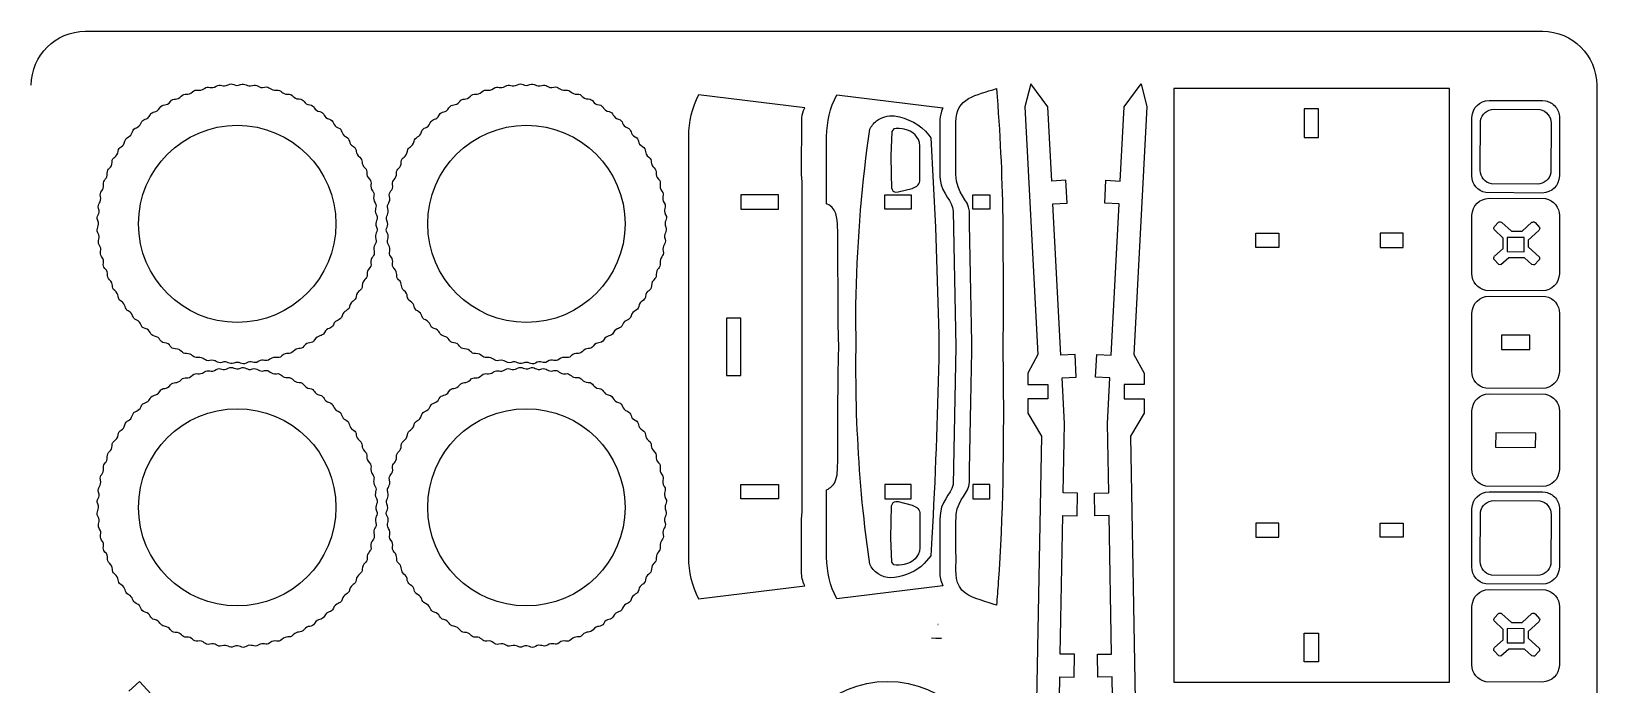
# Model space of a CAD drawing. Extents: x 75 to 655, y 14 to 894.
# Drawn here: x 365.4 to 655.4, y 772.9 to 894.1 of the extents above; entities that cross this region are included whole.
import ezdxf

# ---------------------------------------------------------------- set-up
doc = ezdxf.new("R2010")
doc.units = 0
doc.layers.get('0').update_dxf_attribs({"linetype": 'CONTINUOUS'})

msp = doc.modelspace()

# ---------------------------------------------------------------- linework, layer by layer
at = {"color": 5}
for p, q in [((375.374691, 894.077725), (645.374691, 894.077725)), ((655.374691, 884.077625), (655.374691, 464.077725))]:
    msp.add_line(p, q, dxfattribs=at)
at = {"color": 3}
for p, q in [((508.654091, 879.867625), (489.007091, 882.319625)), ((514.612291, 882.320025), (534.259491, 879.867625)), ((550.541691, 884.326025), (549.457491, 880.075425)), ((553.688691, 880.075425), (550.541691, 884.326025)), ((567.830391, 880.075425), (570.977391, 884.326025)), ((570.977391, 884.326025), (572.061591, 880.075425)), ((628.082391, 883.478025), (577.060291, 883.478025)), ((577.060291, 883.478025), (577.060291, 773.399025)), ((628.082391, 773.399025), (628.082391, 883.478025)), ((549.457491, 880.075425), (551.863591, 834.166725)), ((554.409691, 866.313625), (553.688691, 880.075425)), ((567.109091, 866.313625), (567.830391, 880.075425)), ((572.061591, 880.075425), (569.655491, 834.166725)), ((635.445391, 881.259825), (645.330791, 881.231725)), ((645.330791, 881.231725), (645.899091, 881.178725)), ((508.081991, 867.550925), (508.111391, 878.038225)), ((632.232391, 867.300425), (632.262891, 878.095525)), ((648.495091, 878.049525), (648.464491, 867.254425)), ((487.100891, 874.531425), (487.100891, 796.607825)), ((512.705991, 862.093925), (512.705991, 874.531425)), ((508.207191, 866.142725), (508.081991, 867.550925)), ((508.207191, 804.996525), (508.207191, 866.142725)), ((557.050591, 866.451825), (554.409691, 866.313625)), ((557.272091, 862.226625), (557.050591, 866.451825)), ((564.247091, 862.226625), (564.468491, 866.451825)), ((564.468491, 866.451825), (567.109091, 866.313625)), ((513.252491, 861.807225), (512.705991, 862.093925)), ((554.631191, 862.088325), (557.272091, 862.226625)), ((556.102191, 834.020325), (554.631191, 862.088325)), ((566.887591, 862.088325), (564.247091, 862.226625)), ((565.416891, 834.020325), (566.887591, 862.088325)), ((645.282391, 864.090225), (634.828391, 864.171225)), ((635.445391, 863.121425), (645.899391, 863.040625)), ((536.170991, 860.729625), (536.660691, 835.570025)), ((632.232391, 849.161925), (632.262891, 859.957225)), ((648.495091, 859.911225), (648.464491, 849.116025)), ((514.875791, 839.816625), (514.761391, 857.126325)), ((645.282391, 845.951825), (634.828391, 846.032825)), ((635.445391, 844.983425), (645.899391, 844.902325)), ((632.232691, 831.024025), (632.263291, 841.818825)), ((648.495091, 841.772825), (648.464491, 830.978025)), ((514.963191, 835.304925), (514.875791, 839.816625)), ((536.660691, 835.570025), (536.127191, 810.018625)), ((551.863591, 834.166725), (549.974891, 830.685525)), ((558.743091, 834.158625), (556.102191, 834.020325)), ((558.964491, 829.933725), (558.743091, 834.158625)), ((562.554491, 829.933725), (562.775991, 834.158625)), ((562.775991, 834.158625), (565.416891, 834.020325)), ((569.655491, 834.166725), (571.544191, 830.685525)), ((549.974891, 830.685525), (549.974891, 828.570125)), ((556.323691, 829.795025), (558.964491, 829.933725)), ((556.766591, 821.344825), (556.323691, 829.795025)), ((565.195391, 829.795025), (562.554491, 829.933725)), ((564.752491, 821.344825), (565.195391, 829.795025)), ((571.544191, 830.685525), (571.544191, 828.570125)), ((549.974891, 828.570125), (553.676891, 828.570125)), ((553.676891, 828.570125), (553.676891, 825.925725)), ((567.842291, 828.570125), (567.842291, 825.925725)), ((571.544191, 828.570125), (567.842291, 828.570125)), ((645.282391, 827.813425), (634.828391, 827.894425)), ((635.445391, 826.845025), (645.899391, 826.763925)), ((553.676891, 825.925725), (549.974891, 825.925725)), ((549.974891, 825.925725), (549.974891, 823.281225)), ((567.842291, 825.925725), (571.544191, 825.925725)), ((571.544191, 825.925725), (571.544191, 823.281225)), ((632.232391, 812.885525), (632.262891, 823.680825)), ((648.495091, 823.634825), (648.464491, 812.839625)), ((549.974891, 823.281225), (552.493591, 818.990425)), ((556.538091, 808.506825), (556.766591, 821.344825)), ((564.980991, 808.506825), (564.752491, 821.344825)), ((571.544191, 823.281225), (569.025491, 818.990425)), ((552.493591, 818.990425), (551.471891, 761.532125)), ((569.025491, 818.990425), (570.047191, 761.532125)), ((645.282391, 809.675425), (634.828391, 809.756125)), ((512.705991, 796.608125), (512.705991, 809.045625)), ((559.182191, 808.459725), (556.538091, 808.506825)), ((559.107091, 804.229225), (559.182191, 808.459725)), ((562.336891, 808.459725), (564.980991, 808.506825)), ((562.411991, 804.229225), (562.336891, 808.459725)), ((635.445391, 808.707025), (645.330791, 808.678925)), ((636.377991, 807.079025), (644.849591, 807.013425)), ((645.330791, 808.678925), (645.899091, 808.625925)), ((508.075291, 793.913825), (508.081991, 803.588325)), ((508.081991, 803.588325), (508.207191, 804.996525)), ((533.687091, 803.588325), (533.680291, 793.913825)), ((556.006291, 778.600225), (556.462991, 804.276325)), ((556.462991, 804.276325), (559.107091, 804.229225)), ((565.056091, 804.276325), (562.411991, 804.229225)), ((565.512691, 778.600225), (565.056091, 804.276325)), ((632.232391, 794.747625), (632.262891, 805.542725)), ((633.774691, 795.766825), (633.842391, 804.975625)), ((646.953091, 804.477525), (646.885391, 795.268825)), ((648.495091, 805.496725), (648.464491, 794.701625)), ((644.349791, 793.165225), (635.878191, 793.230925)), ((489.007091, 788.819525), (508.654091, 791.271525)), ((534.259491, 791.271925), (514.612291, 788.819925)), ((645.282391, 791.537425), (634.828391, 791.618425)), ((635.445391, 790.568625), (645.899391, 790.487825)), ((632.232391, 776.609225), (632.262891, 787.404425)), ((648.495091, 787.358425), (648.464491, 776.563225)), ((558.650391, 778.553325), (556.006291, 778.600225)), ((558.574891, 774.323125), (558.650391, 778.553325)), ((562.868691, 778.553325), (565.512691, 778.600225)), ((562.944091, 774.323125), (562.868691, 778.553325)), ((555.702691, 761.532125), (555.930891, 774.370125)), ((555.930891, 774.370125), (558.574891, 774.323125)), ((565.587891, 774.370125), (562.944091, 774.323125)), ((565.816391, 761.532125), (565.587891, 774.370125)), ((383.451791, 771.740825), (385.399091, 773.530225)), ((385.399091, 773.530225), (388.262491, 770.413825)), ((577.060291, 773.399025), (628.082391, 773.399025)), ((645.282391, 773.399025), (634.828391, 773.480125))]:
    msp.add_line(p, q, dxfattribs=at)
at = {"color": 7}
for p, q in [((603.815991, 879.693925), (601.171491, 879.693925)), ((601.171491, 879.693925), (601.171491, 874.405225)), ((603.815991, 874.405225), (603.815991, 879.693925)), ((636.377991, 879.631825), (644.849591, 879.566225)), ((520.241091, 872.471825), (520.709291, 875.899225)), ((633.774691, 868.319625), (633.842391, 877.528425)), ((646.953091, 877.030325), (646.885391, 867.821625)), ((531.641791, 874.823825), (532.018391, 874.313925)), ((532.018391, 874.313925), (532.857291, 857.736725)), ((601.171491, 874.405225), (603.815991, 874.405225)), ((644.349791, 865.718025), (635.878191, 865.783725)), ((503.819391, 863.752725), (496.838091, 863.752725)), ((496.838091, 863.752725), (496.838091, 861.108025)), ((503.819391, 861.108025), (503.819391, 863.752725)), ((523.501591, 861.108325), (523.501591, 863.752725)), ((523.501591, 863.752725), (528.366991, 863.752725)), ((528.366991, 863.752725), (528.366991, 861.108325)), ((496.838091, 861.108025), (503.819391, 861.108025)), ((528.366991, 861.108325), (523.501591, 861.108325)), ((532.857291, 857.736725), (533.476091, 837.828225)), ((592.255291, 856.621625), (596.486491, 856.621625)), ((592.255291, 853.977225), (592.255291, 856.621625)), ((596.486491, 856.621625), (596.486491, 853.977225)), ((619.496391, 856.621625), (615.265091, 856.621625)), ((615.265091, 856.621625), (615.265091, 853.977225)), ((619.496391, 853.977225), (619.496391, 856.621625)), ((638.780891, 855.863525), (638.773491, 853.219225)), ((641.954291, 855.854425), (638.780891, 855.863525)), ((641.946891, 853.210025), (641.954291, 855.854425)), ((596.486491, 853.977225), (592.255291, 853.977225)), ((615.265091, 853.977225), (619.496391, 853.977225)), ((638.773491, 853.219225), (641.946891, 853.210025)), ((518.167091, 835.570025), (518.132991, 841.427725)), ((496.838091, 840.858425), (494.193791, 840.858425)), ((494.193791, 840.858425), (494.193791, 830.280825)), ((496.838091, 830.280825), (496.838091, 840.858425)), ((518.133791, 833.171325), (518.167091, 835.570025)), ((533.476091, 837.828225), (533.476091, 833.311325)), ((637.723291, 837.728025), (637.715591, 835.083625)), ((643.012191, 837.713225), (637.723291, 837.728025)), ((643.004491, 835.068825), (643.012191, 837.713225)), ((518.179791, 826.252825), (518.133791, 833.171325)), ((637.715591, 835.083625), (643.004491, 835.068825)), ((494.193791, 830.280825), (496.838091, 830.280825)), ((636.665391, 819.592725), (636.657691, 816.948325)), ((644.069691, 819.571725), (636.665391, 819.592725)), ((644.062291, 816.927325), (644.069691, 819.571725)), ((636.657691, 816.948325), (644.062291, 816.927325)), ((496.838091, 807.386825), (496.838091, 810.031225)), ((496.838091, 810.031225), (503.819391, 810.031225)), ((503.819391, 810.031225), (503.819391, 807.386825)), ((528.366991, 810.031225), (523.501591, 810.031225)), ((523.501591, 810.031225), (523.501591, 807.386825)), ((528.366991, 807.386825), (528.366991, 810.031225)), ((503.819391, 807.386825), (496.838091, 807.386825)), ((523.501591, 807.386825), (528.366991, 807.386825)), ((520.709291, 795.240225), (519.819591, 802.101525)), ((592.255291, 802.899725), (592.255291, 800.255725)), ((596.486491, 802.899725), (592.255291, 802.899725)), ((596.486491, 800.255725), (596.486491, 802.899725)), ((615.265091, 800.255725), (615.265091, 802.899725)), ((615.265091, 802.899725), (619.496391, 802.899725)), ((619.496391, 802.899725), (619.496391, 800.255725)), ((532.209291, 800.139825), (532.018391, 796.825725)), ((592.255291, 800.255725), (596.486491, 800.255725)), ((619.496391, 800.255725), (615.265091, 800.255725)), ((520.952991, 794.799825), (520.709291, 795.240225)), ((532.018391, 796.825725), (530.790291, 795.377125)), ((638.780891, 783.310725), (638.773491, 780.666425)), ((641.954291, 783.301625), (638.780891, 783.310725)), ((641.946891, 780.657225), (641.954291, 783.301625)), ((601.171491, 777.183025), (601.171491, 782.471825)), ((601.171491, 782.471825), (603.815991, 782.471825)), ((603.815991, 782.471825), (603.815991, 777.183025)), ((638.773491, 780.666425), (641.946891, 780.657225)), ((603.815991, 777.183025), (601.171491, 777.183025))]:
    msp.add_line(p, q, dxfattribs=at)
at = {"color": 1}
for p, q in [((525.187991, 875.966625), (524.801191, 875.492825)), ((524.801191, 875.492825), (524.633091, 870.984325)), ((524.633091, 870.984325), (524.642991, 867.602525)), ((529.989991, 866.303025), (529.996591, 872.817225)), ((524.642991, 867.602525), (524.749591, 865.040525)), ((525.457291, 864.248425), (525.987591, 864.278525)), ((525.987591, 864.278525), (528.557191, 864.928925)), ((528.557191, 864.928925), (529.434091, 865.356425)), ((636.430591, 857.863525), (637.173391, 858.658825)), ((637.817391, 858.627625), (639.571291, 857.014125)), ((641.554391, 857.008425), (643.389791, 858.666525)), ((643.961591, 858.639625), (644.794491, 857.689425)), ((638.023091, 855.714725), (636.353091, 857.294525)), ((638.017791, 853.791625), (638.023091, 855.714725)), ((639.571291, 857.014125), (641.554391, 857.008425)), ((644.666391, 857.129525), (642.709991, 855.350325)), ((636.446791, 852.362725), (638.017791, 853.791625)), ((642.709991, 855.350325), (642.706391, 854.129925)), ((642.706391, 854.129925), (644.760091, 852.197825)), ((637.225691, 850.805725), (636.318591, 851.802825)), ((637.644391, 850.785725), (637.225691, 850.805725)), ((639.098191, 852.065025), (637.644391, 850.785725)), ((641.977091, 852.077725), (639.098191, 852.065025)), ((643.367691, 850.809525), (641.977091, 852.077725)), ((644.682491, 851.628825), (643.864691, 850.786825)), ((524.749591, 806.099025), (525.068291, 806.723025)), ((525.987591, 806.861025), (528.557191, 806.210625)), ((528.557191, 806.210625), (529.434091, 805.783125)), ((524.633091, 800.155325), (524.749591, 806.099025)), ((529.989991, 804.836825), (529.996591, 798.322725)), ((524.801191, 795.647025), (524.633091, 800.155325)), ((525.187991, 795.172825), (524.801191, 795.647025)), ((636.430591, 785.310725), (637.173391, 786.106025)), ((637.817391, 786.074825), (639.571291, 784.461325)), ((641.554391, 784.455625), (643.389791, 786.113725)), ((643.961591, 786.086825), (644.794491, 785.136625)), ((533.356191, 784.083625), (533.318691, 784.092725)), ((638.023091, 783.161925), (636.353091, 784.741725)), ((638.017791, 781.238825), (638.023091, 783.161925)), ((639.571291, 784.461325), (641.554391, 784.455625)), ((644.666391, 784.576725), (642.709991, 782.797525)), ((636.446791, 779.809925), (638.017791, 781.238825)), ((642.709991, 782.797525), (642.706391, 781.577125)), ((642.706391, 781.577125), (644.760091, 779.645025)), ((637.225691, 778.252925), (636.318591, 779.250025)), ((637.644391, 778.232925), (637.225691, 778.252925)), ((639.098191, 779.512225), (637.644391, 778.232925)), ((641.977091, 779.524925), (639.098191, 779.512225)), ((643.367691, 778.256725), (641.977091, 779.524925)), ((644.682491, 779.076025), (643.864691, 778.234025))]:
    msp.add_line(p, q, dxfattribs=at)
at = {"color": 5}
for points in [[(365.374691, 884.077625), (365.374691, 889.577725), (369.874691, 894.077725), (375.374691, 894.077725)], [(645.374691, 894.077725), (650.874691, 894.077725), (655.374691, 889.577725), (655.374691, 884.077625)]]:
    msp.add_open_spline(points, degree=3, dxfattribs=at)
at = {"color": 3}
for points in [[(401.858991, 884.171425), (402.711491, 884.690525), (403.059791, 883.692825), (404.159091, 884.198125)], [(404.159091, 884.198125), (405.013691, 884.591025), (405.278991, 883.657725), (406.367891, 884.048925)], [(455.432491, 884.171425), (456.284991, 884.690525), (456.633291, 883.692825), (457.732591, 884.198125)], [(457.732591, 884.198125), (458.587291, 884.591025), (458.852491, 883.657725), (459.941391, 884.048925)], [(391.159591, 881.059525), (391.705791, 881.828025), (392.394291, 881.147125), (393.146691, 882.033925)], [(393.146691, 882.033925), (393.762491, 882.759725), (394.415791, 882.000325), (395.237191, 882.861925)], [(395.237191, 882.861925), (395.926991, 883.585425), (396.520691, 882.710925), (397.452591, 883.484225)], [(397.452591, 883.484225), (398.178691, 884.086725), (398.667991, 883.250125), (399.624991, 883.912125)], [(399.624991, 883.912125), (400.406991, 884.453125), (400.842691, 883.552625), (401.858991, 884.171425)], [(406.367891, 884.048925), (407.263491, 884.370625), (407.453191, 883.387725), (408.594291, 883.721825)], [(408.594291, 883.721825), (409.551891, 884.002325), (409.628991, 882.949025), (410.822691, 883.152525)], [(410.822691, 883.152525), (411.754391, 883.311325), (411.757491, 882.338825), (412.916791, 882.436125)], [(412.916791, 882.436125), (413.864491, 882.515625), (413.794791, 881.517625), (414.982991, 881.544625)], [(444.733091, 881.059525), (445.279291, 881.828025), (445.967791, 881.147125), (446.720191, 882.033925)], [(446.720191, 882.033925), (447.335991, 882.759725), (447.989291, 882.000325), (448.810691, 882.861925)], [(448.810691, 882.861925), (449.500491, 883.585425), (450.094191, 882.710925), (451.026091, 883.484225)], [(451.026091, 883.484225), (451.752191, 884.086725), (452.241491, 883.250125), (453.198491, 883.912125)], [(453.198491, 883.912125), (453.980491, 884.453125), (454.416191, 883.552625), (455.432491, 884.171425)], [(459.941391, 884.048925), (460.836991, 884.370625), (461.026691, 883.387725), (462.167791, 883.721825)], [(462.167791, 883.721825), (463.125391, 884.002325), (463.202491, 882.949025), (464.396291, 883.152525)], [(464.396291, 883.152525), (465.327891, 883.311325), (465.330991, 882.338825), (466.490291, 882.436125)], [(466.490291, 882.436125), (467.437991, 882.515625), (467.368291, 881.517625), (468.556491, 881.544625)], [(489.007091, 882.319625), (487.691291, 879.737725), (487.173891, 877.449925), (487.100891, 874.531425)], [(512.705991, 874.531425), (512.778891, 877.449625), (513.296391, 879.738125), (514.612291, 882.320025)], [(536.660991, 877.225725), (536.618491, 881.836725), (540.440491, 882.173325), (544.188491, 883.478025)], [(544.188491, 883.478025), (544.839191, 875.195225), (545.190491, 867.823325), (545.349591, 859.505325)], [(387.374791, 878.541525), (387.780891, 879.403625), (388.609991, 878.838925), (389.179991, 879.884025)], [(389.179991, 879.884025), (389.657191, 880.759025), (390.458891, 880.073525), (391.159591, 881.059525)], [(414.982991, 881.544625), (415.980391, 881.567225), (415.783491, 880.530125), (416.988591, 880.417525)], [(416.988591, 880.417525), (417.929991, 880.329625), (417.679691, 879.390125), (418.825391, 879.183825)], [(418.825391, 879.183825), (419.763791, 879.014825), (419.431791, 878.068325), (420.589491, 877.787525)], [(440.948291, 878.541525), (441.354391, 879.403625), (442.183491, 878.838925), (442.753491, 879.884025)], [(442.753491, 879.884025), (443.230791, 880.759025), (444.032391, 880.073525), (444.733091, 881.059525)], [(468.556491, 881.544625), (469.553891, 881.567225), (469.356991, 880.530125), (470.562191, 880.417525)], [(470.562191, 880.417525), (471.503491, 880.329625), (471.253191, 879.390125), (472.398891, 879.183825)], [(472.398891, 879.183825), (473.337291, 879.014825), (473.005291, 878.068325), (474.162991, 877.787525)], [(508.111391, 878.038225), (508.187991, 878.764825), (508.367991, 879.227725), (508.654091, 879.867625)], [(534.259491, 879.867625), (533.506591, 878.187125), (533.687691, 877.257325), (533.702191, 875.411725)], [(632.262891, 878.095525), (632.350291, 879.918925), (633.621291, 881.182925), (635.445391, 881.259825)], [(645.899091, 881.178725), (646.644591, 880.970525), (647.216691, 880.731225), (647.752291, 880.093125)], [(647.752291, 880.093125), (648.245491, 879.505125), (648.463091, 878.806025), (648.495091, 878.049525)], [(384.100091, 875.439325), (384.335591, 876.410925), (385.287391, 875.950125), (385.707591, 877.085925)], [(385.235491, 858.369125), (385.235491, 868.466525), (393.421491, 876.652425), (403.518791, 876.652425)], [(385.707591, 877.085925), (386.035691, 877.972725), (386.878591, 877.487825), (387.374791, 878.541525)], [(403.518791, 876.652425), (413.616291, 876.652425), (421.802191, 868.466525), (421.802191, 858.369125)], [(420.589491, 877.787525), (421.560691, 877.551925), (421.100691, 876.599725), (422.235691, 876.179925)], [(422.235691, 876.179925), (423.122891, 875.851825), (422.636691, 875.009625), (423.691191, 874.513125)], [(437.673591, 875.439325), (437.909091, 876.410925), (438.860891, 875.950125), (439.281091, 877.085925)], [(438.808991, 858.369125), (438.808991, 868.466525), (446.994991, 876.652425), (457.092291, 876.652425)], [(439.281091, 877.085925), (439.609191, 877.972725), (440.452091, 877.487825), (440.948291, 878.541525)], [(457.092291, 876.652425), (467.189791, 876.652425), (475.375691, 868.466525), (475.375691, 858.369125)], [(474.162991, 877.787525), (475.134191, 877.551925), (474.674191, 876.599725), (475.809191, 876.179925)], [(475.809191, 876.179925), (476.696391, 875.851825), (476.210191, 875.009625), (477.264691, 874.513125)], [(536.667691, 867.551225), (536.665591, 870.776125), (536.663391, 874.000725), (536.660991, 877.225725)], [(381.470391, 871.838925), (381.558791, 872.780325), (382.497391, 872.529925), (382.704191, 873.675625)], [(382.704191, 873.675625), (382.873691, 874.614625), (383.819291, 874.281625), (384.100091, 875.439325)], [(423.691191, 874.513125), (424.553391, 874.107025), (423.988791, 873.277725), (425.033791, 872.707625)], [(435.043891, 871.838925), (435.132291, 872.780325), (436.070891, 872.529925), (436.277691, 873.675625)], [(436.277691, 873.675625), (436.447191, 874.614625), (437.392791, 874.281625), (437.673591, 875.439325)], [(477.264691, 874.513125), (478.126891, 874.107025), (477.562291, 873.277725), (478.607291, 872.707625)], [(533.702191, 875.411725), (533.714491, 873.808125), (533.641391, 867.409025), (533.738591, 866.613025)], [(380.343391, 869.833625), (380.320691, 870.830325), (381.357191, 870.633825), (381.470391, 871.838925)], [(425.033791, 872.707625), (425.909191, 872.230125), (425.222491, 871.430325), (426.209591, 870.728325)], [(426.209591, 870.728325), (426.977391, 870.182425), (426.296991, 869.493125), (427.183591, 868.741025)], [(433.916891, 869.833625), (433.894191, 870.830325), (434.930791, 870.633825), (435.043891, 871.838925)], [(478.607291, 872.707625), (479.482691, 872.230125), (478.795991, 871.430325), (479.783091, 870.728325)], [(479.783091, 870.728325), (480.550991, 870.182425), (479.870491, 869.493125), (480.757091, 868.741025)], [(378.735391, 865.673025), (378.576791, 866.605225), (379.548491, 866.606325), (379.451491, 867.767025)], [(379.451491, 867.767025), (379.372091, 868.713125), (380.370491, 868.646525), (380.343391, 869.833625)], [(427.183591, 868.741025), (427.909791, 868.124925), (427.149891, 867.471925), (428.011591, 866.650525)], [(432.308991, 865.673025), (432.150291, 866.605225), (433.121991, 866.606325), (433.024991, 867.767025)], [(433.024991, 867.767025), (432.945591, 868.713125), (433.943991, 868.646525), (433.916891, 869.833625)], [(480.757091, 868.741025), (481.483291, 868.124925), (480.723391, 867.471925), (481.585091, 866.650525)], [(539.151691, 860.729625), (539.060091, 862.888925), (536.695091, 863.798725), (536.667691, 867.551225)], [(634.828391, 864.171225), (633.329191, 864.447825), (632.299391, 865.716625), (632.232391, 867.300425)], [(648.464491, 867.254425), (648.377091, 865.430625), (647.106091, 864.167025), (645.282391, 864.090225)], [(378.165791, 863.444825), (377.886191, 864.402225), (378.938491, 864.479125), (378.735391, 865.673025)], [(428.011591, 866.650525), (428.734691, 865.961225), (427.861191, 865.366025), (428.633991, 864.434925)], [(428.633991, 864.434925), (429.236291, 863.709325), (428.399991, 863.219625), (429.061791, 862.262725)], [(431.739291, 863.444825), (431.459691, 864.402225), (432.512091, 864.479125), (432.308991, 865.673025)], [(481.585091, 866.650525), (482.308191, 865.961225), (481.434691, 865.366025), (482.207491, 864.434925)], [(482.207491, 864.434925), (482.809791, 863.709325), (481.973491, 863.219625), (482.635291, 862.262725)], [(533.738591, 866.613025), (534.096691, 863.680125), (536.088491, 862.684025), (536.170991, 860.729625)], [(377.838991, 861.218125), (377.517591, 862.113025), (378.499491, 862.302725), (378.165791, 863.444825)], [(429.061791, 862.262725), (429.602791, 861.480525), (428.702391, 861.044425), (429.320891, 860.029025)], [(431.412591, 861.218125), (431.091091, 862.113025), (432.072991, 862.302725), (431.739291, 863.444825)], [(482.635291, 862.262725), (483.176291, 861.480525), (482.275891, 861.044425), (482.894391, 860.029025)], [(514.761391, 857.126325), (514.751491, 858.732425), (514.768791, 860.820525), (513.252491, 861.807225)], [(632.262891, 859.957225), (632.350291, 861.780925), (633.621291, 863.044525), (635.445391, 863.121425)], [(645.899391, 863.040625), (647.420991, 862.759525), (648.465591, 861.410525), (648.495091, 859.911225)], [(377.716491, 856.709225), (377.197491, 857.562625), (378.195791, 857.909825), (377.689791, 859.009325)], [(377.689791, 859.009325), (377.296591, 859.863625), (378.230191, 860.129225), (377.838991, 861.218125)], [(429.320891, 860.029025), (429.840491, 859.175725), (428.841891, 858.829125), (429.347791, 857.728525)], [(431.289991, 856.709225), (430.770991, 857.562625), (431.769291, 857.909825), (431.263291, 859.009325)], [(431.263291, 859.009325), (430.870091, 859.863625), (431.803691, 860.129225), (431.412591, 861.218125)], [(482.894391, 860.029025), (483.413991, 859.175725), (482.415391, 858.829125), (482.921391, 857.728525)], [(539.641291, 835.570025), (539.478091, 843.956325), (539.314891, 852.342925), (539.151691, 860.729625)], [(545.349591, 859.505325), (545.375891, 853.653625), (545.402491, 847.801725), (545.428891, 841.950025)], [(377.975891, 854.475525), (377.434791, 855.257425), (378.335291, 855.691825), (377.716491, 856.709225)], [(403.518791, 840.085725), (393.421491, 840.085725), (385.235491, 848.271725), (385.235491, 858.369125)], [(421.802191, 858.369125), (421.802191, 848.271725), (413.616291, 840.085725), (403.518791, 840.085725)], [(429.198691, 855.519325), (429.519791, 854.625425), (428.538691, 854.434225), (428.871891, 853.293025)], [(429.347791, 857.728525), (429.740491, 856.874425), (428.807591, 856.608025), (429.198691, 855.519325)], [(431.549391, 854.475525), (431.008291, 855.257425), (431.908791, 855.691825), (431.289991, 856.709225)], [(457.092291, 840.085725), (446.994991, 840.085725), (438.808991, 848.271725), (438.808991, 858.369125)], [(475.375691, 858.369125), (475.375691, 848.271725), (467.189791, 840.085725), (457.092291, 840.085725)], [(482.772191, 855.519325), (483.093291, 854.625425), (482.112191, 854.434225), (482.445391, 853.293025)], [(482.921391, 857.728525), (483.313991, 856.874425), (482.381091, 856.608025), (482.772191, 855.519325)], [(378.403791, 852.302825), (377.801291, 853.029025), (378.637891, 853.519125), (377.975891, 854.475525)], [(428.871891, 853.293025), (429.151591, 852.335525), (428.098791, 852.258925), (428.302291, 851.065225)], [(431.977291, 852.302825), (431.374791, 853.029025), (432.211391, 853.519125), (431.549391, 854.475525)], [(482.445391, 853.293025), (482.725091, 852.335525), (481.672291, 852.258925), (481.875791, 851.065225)], [(379.025691, 850.087325), (378.303491, 850.775925), (379.176891, 851.371125), (378.403791, 852.302825)], [(379.853691, 847.996825), (379.128491, 848.612225), (379.887791, 849.265425), (379.025691, 850.087325)], [(428.302291, 851.065225), (428.461191, 850.133425), (427.488591, 850.131125), (427.585891, 848.970825)], [(432.599191, 850.087325), (431.876991, 850.775925), (432.750391, 851.371125), (431.977291, 852.302825)], [(433.427191, 847.996825), (432.701991, 848.612225), (433.461291, 849.265425), (432.599191, 850.087325)], [(481.875791, 851.065225), (482.034691, 850.133425), (481.062191, 850.131125), (481.159391, 848.970825)], [(380.828091, 846.009925), (380.059891, 846.556025), (380.741691, 847.243225), (379.853691, 847.996825)], [(426.694291, 846.904525), (426.716691, 845.906825), (425.679791, 846.104025), (425.567291, 844.899325)], [(427.585891, 848.970825), (427.665291, 848.024425), (426.667791, 848.091325), (426.694291, 846.904525)], [(434.401591, 846.009925), (433.633391, 846.556025), (434.315191, 847.243225), (433.427191, 847.996825)], [(480.267791, 846.904525), (480.290191, 845.906825), (479.253291, 846.104025), (479.140791, 844.899325)], [(481.159391, 848.970825), (481.238791, 848.024425), (480.241291, 848.091325), (480.267791, 846.904525)], [(634.828391, 846.032825), (633.329191, 846.309725), (632.299391, 847.578625), (632.232391, 849.161925)], [(648.464491, 849.116025), (648.377091, 847.292525), (647.106491, 846.028925), (645.282391, 845.951825)], [(382.003891, 844.030225), (381.128691, 844.507525), (381.815191, 845.308225), (380.828091, 846.009925)], [(383.346491, 842.225125), (382.483791, 842.631325), (383.049891, 843.459825), (382.003891, 844.030225)], [(425.567291, 844.899325), (425.479291, 843.957525), (424.540691, 844.209325), (424.333591, 843.062225)], [(435.577391, 844.030225), (434.702191, 844.507525), (435.388691, 845.308225), (434.401591, 846.009925)], [(436.919991, 842.225125), (436.057291, 842.631325), (436.623391, 843.459825), (435.577391, 844.030225)], [(479.140791, 844.899325), (479.052791, 843.957525), (478.114191, 844.209325), (477.907091, 843.062225)], [(632.263291, 841.818825), (632.350691, 843.642525), (633.621291, 844.906125), (635.445391, 844.983425)], [(645.899391, 844.902325), (647.353391, 844.633625), (648.464391, 843.335325), (648.495091, 841.772825)], [(384.802091, 840.558225), (383.913691, 840.887225), (384.400591, 841.728825), (383.346491, 842.225125)], [(422.937291, 841.298425), (422.701791, 840.326525), (421.750691, 840.788825), (421.330091, 839.652325)], [(424.333591, 843.062225), (424.164191, 842.124025), (423.217791, 842.455325), (422.937291, 841.298425)], [(438.375591, 840.558225), (437.487191, 840.887225), (437.974091, 841.728825), (436.919991, 842.225125)], [(476.510891, 841.298425), (476.275291, 840.326525), (475.324191, 840.788825), (474.903591, 839.652325)], [(477.907091, 843.062225), (477.737691, 842.124025), (476.791291, 842.455325), (476.510891, 841.298425)], [(545.428891, 841.950025), (545.403591, 839.823325), (545.377891, 837.696625), (545.352391, 835.570025)], [(386.448191, 838.950625), (385.476391, 839.186725), (385.937991, 840.137425), (384.802091, 840.558225)], [(388.212291, 837.554425), (387.273691, 837.723325), (387.606191, 838.669425), (386.448191, 838.950625)], [(419.662891, 838.196725), (419.256191, 837.334025), (418.427891, 837.899625), (417.857291, 836.854125)], [(421.330091, 839.652325), (421.001891, 838.765525), (420.160191, 839.251325), (419.662891, 838.196725)], [(440.021691, 838.950625), (439.049891, 839.186725), (439.511491, 840.137425), (438.375591, 840.558225)], [(441.785791, 837.554425), (440.847191, 837.723325), (441.179691, 838.669425), (440.021691, 838.950625)], [(473.236391, 838.196725), (472.829691, 837.334025), (472.001391, 837.899625), (471.430791, 836.854125)], [(474.903591, 839.652325), (474.575491, 838.765525), (473.733691, 839.251325), (473.236391, 838.196725)], [(390.049091, 836.320625), (389.107391, 836.409025), (389.357691, 837.348225), (388.212291, 837.554425)], [(392.054291, 835.193525), (391.056491, 835.171325), (391.254391, 836.207425), (390.049091, 836.320625)], [(394.120691, 834.301725), (393.174091, 834.222925), (393.241191, 835.220025), (392.054291, 835.193525)], [(415.878091, 835.678325), (415.332491, 834.910625), (414.643791, 835.591325), (413.890791, 834.704325)], [(417.857291, 836.854125), (417.379491, 835.978625), (416.579991, 836.665725), (415.878091, 835.678325)], [(443.622591, 836.320625), (442.680891, 836.409025), (442.931191, 837.348225), (441.785791, 837.554425)], [(445.627791, 835.193525), (444.630091, 835.171325), (444.827891, 836.207425), (443.622591, 836.320625)], [(447.694191, 834.301725), (446.747591, 834.222925), (446.814691, 835.220025), (445.627791, 835.193525)], [(469.451591, 835.678325), (468.905991, 834.910625), (468.217291, 835.591325), (467.464291, 834.704325)], [(471.430791, 836.854125), (470.952991, 835.978625), (470.153491, 836.665725), (469.451591, 835.678325)], [(514.761391, 814.013225), (514.804591, 821.141225), (514.759991, 828.165025), (514.963191, 835.304925)], [(539.151691, 810.409925), (539.314891, 818.796625), (539.478091, 827.183225), (539.641291, 835.570025)], [(545.352391, 835.570025), (545.377891, 833.442925), (545.403591, 831.316225), (545.428891, 829.189625)], [(396.214991, 833.585725), (395.282391, 833.427125), (395.282491, 834.398525), (394.120691, 834.301725)], [(398.443091, 833.016025), (397.485491, 832.735825), (397.409691, 833.788825), (396.214991, 833.585725)], [(400.669491, 832.689225), (399.775191, 832.368125), (399.583591, 833.349825), (398.443091, 833.016025)], [(402.878291, 832.540025), (402.023791, 832.147225), (401.758791, 833.080325), (400.669491, 832.689225)], [(405.178691, 832.567125), (404.324991, 832.047225), (403.979091, 833.046025), (402.878291, 832.540025)], [(407.412391, 832.826125), (406.630191, 832.285125), (406.194091, 833.185425), (405.178691, 832.567125)], [(409.584791, 833.254025), (408.858991, 832.651625), (408.369091, 833.487825), (407.412391, 832.826125)], [(411.800191, 833.875925), (411.111691, 833.154025), (410.515791, 834.026625), (409.584791, 833.254025)], [(413.890791, 834.704325), (413.274291, 833.978325), (412.622791, 834.738325), (411.800191, 833.875925)], [(449.788491, 833.585725), (448.855891, 833.427125), (448.855991, 834.398525), (447.694191, 834.301725)], [(452.016591, 833.016025), (451.058991, 832.735825), (450.983191, 833.788825), (449.788491, 833.585725)], [(454.242991, 832.689225), (453.348691, 832.368125), (453.157091, 833.349825), (452.016591, 833.016025)], [(456.451791, 832.540025), (455.597291, 832.147225), (455.332291, 833.080325), (454.242991, 832.689225)], [(458.752291, 832.567125), (457.898491, 832.047225), (457.552591, 833.046025), (456.451791, 832.540025)], [(460.985991, 832.826125), (460.203691, 832.285125), (459.767591, 833.185425), (458.752291, 832.567125)], [(463.158291, 833.254025), (462.432491, 832.651625), (461.942591, 833.487825), (460.985991, 832.826125)], [(465.373691, 833.875925), (464.685191, 833.154025), (464.089291, 834.026625), (463.158291, 833.254025)], [(467.464291, 834.704325), (466.847791, 833.978325), (466.196291, 834.738325), (465.373691, 833.875925)], [(391.159591, 828.490825), (391.705791, 829.259325), (392.394291, 828.578425), (393.146691, 829.465125)], [(393.146691, 829.465125), (393.762491, 830.191025), (394.415791, 829.431625), (395.237191, 830.293125)], [(395.237191, 830.293125), (395.926991, 831.016725), (396.520691, 830.142225), (397.452591, 830.915525)], [(397.452591, 830.915525), (398.178691, 831.518025), (398.667991, 830.681325), (399.624991, 831.343325)], [(399.624991, 831.343325), (400.406991, 831.884325), (400.842691, 830.983925), (401.858991, 831.602725)], [(401.858991, 831.602725), (402.711491, 832.121825), (403.059791, 831.124125), (404.159091, 831.629425)], [(404.159091, 831.629425), (405.013691, 832.022325), (405.278991, 831.089025), (406.367891, 831.480225)], [(406.367891, 831.480225), (407.263491, 831.801925), (407.453191, 830.818925), (408.594291, 831.153125)], [(408.594291, 831.153125), (409.551891, 831.433625), (409.628991, 830.380325), (410.822691, 830.583825)], [(410.822691, 830.583825), (411.754391, 830.742625), (411.757491, 829.770125), (412.916791, 829.867425)], [(412.916791, 829.867425), (413.864491, 829.946925), (413.794791, 828.948925), (414.982991, 828.975825)], [(444.733091, 828.490825), (445.279291, 829.259325), (445.967791, 828.578425), (446.720191, 829.465125)], [(446.720191, 829.465125), (447.335991, 830.191025), (447.989291, 829.431625), (448.810691, 830.293125)], [(448.810691, 830.293125), (449.500491, 831.016725), (450.094191, 830.142225), (451.026091, 830.915525)], [(451.026091, 830.915525), (451.752191, 831.518025), (452.241491, 830.681325), (453.198491, 831.343325)], [(453.198491, 831.343325), (453.980491, 831.884325), (454.416191, 830.983925), (455.432491, 831.602725)], [(455.432491, 831.602725), (456.284991, 832.121825), (456.633291, 831.124125), (457.732591, 831.629425)], [(457.732591, 831.629425), (458.587291, 832.022325), (458.852491, 831.089025), (459.941391, 831.480225)], [(459.941391, 831.480225), (460.836991, 831.801925), (461.026691, 830.818925), (462.167791, 831.153125)], [(462.167791, 831.153125), (463.125391, 831.433625), (463.202491, 830.380325), (464.396291, 830.583825)], [(464.396291, 830.583825), (465.327891, 830.742625), (465.330991, 829.770125), (466.490291, 829.867425)], [(466.490291, 829.867425), (467.437991, 829.946925), (467.368291, 828.948925), (468.556491, 828.975825)], [(634.828391, 827.894425), (633.329591, 828.171125), (632.299391, 829.440225), (632.232691, 831.024025)], [(648.464491, 830.978025), (648.377491, 829.154225), (647.106091, 827.890625), (645.282391, 827.813425)], [(387.374791, 825.972725), (387.780891, 826.834925), (388.609991, 826.270125), (389.179991, 827.315325)], [(389.179991, 827.315325), (389.657191, 828.190325), (390.458891, 827.504825), (391.159591, 828.490825)], [(414.982991, 828.975825), (415.980391, 828.998525), (415.783491, 827.961325), (416.988591, 827.848825)], [(416.988591, 827.848825), (417.929991, 827.760925), (417.679691, 826.821425), (418.825391, 826.615125)], [(418.825391, 826.615125), (419.763791, 826.446125), (419.431791, 825.499625), (420.589491, 825.218825)], [(440.948291, 825.972725), (441.354391, 826.834925), (442.183491, 826.270125), (442.753491, 827.315325)], [(442.753491, 827.315325), (443.230791, 828.190325), (444.032391, 827.504825), (444.733091, 828.490825)], [(468.556491, 828.975825), (469.553891, 828.998525), (469.356991, 827.961325), (470.562191, 827.848825)], [(470.562191, 827.848825), (471.503491, 827.760925), (471.253191, 826.821425), (472.398891, 826.615125)], [(472.398891, 826.615125), (473.337291, 826.446125), (473.005291, 825.499625), (474.162991, 825.218825)], [(545.428891, 829.189625), (545.525791, 817.147925), (545.370991, 803.934125), (544.523291, 791.927525)], [(632.262891, 823.680825), (632.350291, 825.504225), (633.621291, 826.767825), (635.445391, 826.845025)], [(645.899391, 826.763925), (647.354091, 826.495125), (648.464191, 825.196525), (648.495091, 823.634825)], [(384.100091, 822.870625), (384.335591, 823.842125), (385.287391, 823.381425), (385.707591, 824.517225)], [(385.235491, 805.800325), (385.235491, 815.897825), (393.421491, 824.083725), (403.518791, 824.083725)], [(385.707591, 824.517225), (386.035691, 825.403925), (386.878591, 824.919125), (387.374791, 825.972725)], [(403.518791, 824.083725), (413.616291, 824.083725), (421.802191, 815.897825), (421.802191, 805.800325)], [(420.589491, 825.218825), (421.560691, 824.983225), (421.100691, 824.031025), (422.235691, 823.611225)], [(422.235691, 823.611225), (423.122891, 823.283025), (422.636691, 822.440925), (423.691191, 821.944325)], [(437.673591, 822.870625), (437.909091, 823.842125), (438.860891, 823.381425), (439.281091, 824.517225)], [(438.808991, 805.800325), (438.808991, 815.897825), (446.994991, 824.083725), (457.092291, 824.083725)], [(439.281091, 824.517225), (439.609191, 825.403925), (440.452091, 824.919125), (440.948291, 825.972725)], [(457.092291, 824.083725), (467.189791, 824.083725), (475.375691, 815.897825), (475.375691, 805.800325)], [(474.162991, 825.218825), (475.134191, 824.983225), (474.674191, 824.031025), (475.809191, 823.611225)], [(475.809191, 823.611225), (476.696391, 823.283025), (476.210191, 822.440925), (477.264691, 821.944325)], [(381.470391, 819.270225), (381.558791, 820.211625), (382.497391, 819.961125), (382.704191, 821.106925)], [(382.704191, 821.106925), (382.873691, 822.045925), (383.819291, 821.712825), (384.100091, 822.870625)], [(423.691191, 821.944325), (424.553391, 821.538325), (423.988791, 820.709025), (425.033791, 820.138825)], [(435.043891, 819.270225), (435.132291, 820.211625), (436.070891, 819.961125), (436.277691, 821.106925)], [(436.277691, 821.106925), (436.447191, 822.045925), (437.392791, 821.712825), (437.673591, 822.870625)], [(477.264691, 821.944325), (478.126891, 821.538325), (477.562291, 820.709025), (478.607291, 820.138825)], [(380.343391, 817.264925), (380.320691, 818.261525), (381.357191, 818.065125), (381.470391, 819.270225)], [(425.033791, 820.138825), (425.909191, 819.661325), (425.222491, 818.861625), (426.209591, 818.159625)], [(426.209591, 818.159625), (426.977391, 817.613625), (426.296991, 816.924425), (427.183591, 816.172325)], [(433.916891, 817.264925), (433.894191, 818.261525), (434.930791, 818.065125), (435.043891, 819.270225)], [(478.607291, 820.138825), (479.482691, 819.661325), (478.795991, 818.861625), (479.783091, 818.159625)], [(479.783091, 818.159625), (480.550991, 817.613625), (479.870491, 816.924425), (480.757091, 816.172325)], [(378.735391, 813.104325), (378.576791, 814.036525), (379.548491, 814.037625), (379.451491, 815.198325)], [(379.451491, 815.198325), (379.372091, 816.144425), (380.370491, 816.077725), (380.343391, 817.264925)], [(427.183591, 816.172325), (427.909791, 815.556225), (427.149891, 814.903225), (428.011591, 814.081725)], [(432.308991, 813.104325), (432.150291, 814.036525), (433.121991, 814.037625), (433.024991, 815.198325)], [(433.024991, 815.198325), (432.945591, 816.144425), (433.943991, 816.077725), (433.916891, 817.264925)], [(480.757091, 816.172325), (481.483291, 815.556225), (480.723391, 814.903225), (481.585091, 814.081725)], [(378.165791, 810.876125), (377.886191, 811.833525), (378.938491, 811.910425), (378.735391, 813.104325)], [(428.011591, 814.081725), (428.734691, 813.392425), (427.861191, 812.797325), (428.633991, 811.866225)], [(431.739291, 810.876125), (431.459691, 811.833525), (432.512091, 811.910425), (432.308991, 813.104325)], [(481.585091, 814.081725), (482.308191, 813.392425), (481.434691, 812.797325), (482.207491, 811.866225)], [(514.308191, 810.581225), (514.733691, 811.533425), (514.755091, 812.984825), (514.761391, 814.013225)], [(634.828391, 809.756125), (633.329591, 810.033025), (632.299391, 811.301925), (632.232391, 812.885525)], [(648.464491, 812.839625), (648.377091, 811.015825), (647.106091, 809.752225), (645.282391, 809.675425)], [(377.838991, 808.649425), (377.517591, 809.544325), (378.499491, 809.734025), (378.165791, 810.876125)], [(428.633991, 811.866225), (429.236291, 811.140625), (428.399991, 810.650925), (429.061791, 809.694025)], [(429.061791, 809.694025), (429.602791, 808.911825), (428.702391, 808.475725), (429.320891, 807.460325)], [(431.412591, 808.649425), (431.091091, 809.544325), (432.072991, 809.734025), (431.739291, 810.876125)], [(482.207491, 811.866225), (482.809791, 811.140625), (481.973491, 810.650925), (482.635291, 809.694025)], [(482.635291, 809.694025), (483.176291, 808.911825), (482.275891, 808.475725), (482.894391, 807.460325)], [(512.705991, 809.045625), (513.435291, 809.428225), (513.936891, 809.751125), (514.308191, 810.581225)], [(536.127191, 810.018625), (535.731891, 807.983525), (533.712991, 807.161125), (533.687091, 803.588325)], [(536.719291, 804.526525), (537.081291, 807.491925), (539.069391, 808.432725), (539.151691, 810.409925)], [(377.716491, 804.140525), (377.197491, 804.993925), (378.195791, 805.341125), (377.689791, 806.440625)], [(377.689791, 806.440625), (377.296591, 807.294925), (378.230191, 807.560425), (377.838991, 808.649425)], [(429.320891, 807.460325), (429.840491, 806.607025), (428.841891, 806.260425), (429.347791, 805.159825)], [(431.289991, 804.140525), (430.770991, 804.993925), (431.769291, 805.341125), (431.263291, 806.440625)], [(431.263291, 806.440625), (430.870091, 807.294925), (431.803691, 807.560425), (431.412591, 808.649425)], [(482.894391, 807.460325), (483.413991, 806.607025), (482.415391, 806.260425), (482.921391, 805.159825)], [(632.262891, 805.542725), (632.350291, 807.366125), (633.621291, 808.630125), (635.445391, 808.707025)], [(633.842391, 804.975625), (634.066691, 806.190425), (635.094691, 807.024725), (636.377991, 807.079025)], [(644.849591, 807.013425), (646.071491, 806.787725), (646.931791, 805.697725), (646.953091, 804.477525)], [(645.899091, 808.625925), (646.644591, 808.417725), (647.216691, 808.178425), (647.752291, 807.540325)], [(647.752291, 807.540325), (648.245491, 806.952325), (648.463091, 806.253225), (648.495091, 805.496725)], [(377.975891, 801.906825), (377.434791, 802.688725), (378.335291, 803.123125), (377.716491, 804.140525)], [(403.518791, 787.517025), (393.421491, 787.517025), (385.235491, 795.703025), (385.235491, 805.800325)], [(421.802191, 805.800325), (421.802191, 795.703025), (413.616291, 787.517025), (403.518791, 787.517025)], [(429.347791, 805.159825), (429.740491, 804.305725), (428.807591, 804.039225), (429.198691, 802.950625)], [(431.549391, 801.906825), (431.008291, 802.688725), (431.908791, 803.123125), (431.289991, 804.140525)], [(457.092291, 787.517025), (446.994991, 787.517025), (438.808991, 795.703025), (438.808991, 805.800325)], [(475.375691, 805.800325), (475.375691, 795.703025), (467.189791, 787.517025), (457.092291, 787.517025)], [(482.921391, 805.159825), (483.313991, 804.305725), (482.381091, 804.039225), (482.772191, 802.950625)], [(536.682391, 795.727825), (536.695091, 797.331525), (536.621991, 803.730825), (536.719291, 804.526525)], [(378.403791, 799.734125), (377.801291, 800.460325), (378.637891, 800.950425), (377.975891, 801.906825)], [(428.871891, 800.724325), (429.151591, 799.766825), (428.098791, 799.690225), (428.302291, 798.496525)], [(429.198691, 802.950625), (429.519791, 802.056725), (428.538691, 801.865525), (428.871891, 800.724325)], [(431.977291, 799.734125), (431.374791, 800.460325), (432.211391, 800.950425), (431.549391, 801.906825)], [(482.445391, 800.724325), (482.725091, 799.766825), (481.672291, 799.690225), (481.875791, 798.496525)], [(482.772191, 802.950625), (483.093291, 802.056725), (482.112191, 801.865525), (482.445391, 800.724325)], [(379.025691, 797.518625), (378.303491, 798.207225), (379.176891, 798.802425), (378.403791, 799.734125)], [(379.853691, 795.428125), (379.128491, 796.043525), (379.887791, 796.696625), (379.025691, 797.518625)], [(428.302291, 798.496525), (428.461191, 797.564725), (427.488591, 797.562325), (427.585891, 796.402125)], [(432.599191, 797.518625), (431.876991, 798.207225), (432.750391, 798.802425), (431.977291, 799.734125)], [(433.427191, 795.428125), (432.701991, 796.043525), (433.461291, 796.696625), (432.599191, 797.518625)], [(481.875791, 798.496525), (482.034691, 797.564725), (481.062191, 797.562325), (481.159391, 796.402125)], [(380.828091, 793.441125), (380.059891, 793.987325), (380.741691, 794.674425), (379.853691, 795.428125)], [(427.585891, 796.402125), (427.665291, 795.455725), (426.667791, 795.522625), (426.694291, 794.335825)], [(434.401591, 793.441125), (433.633391, 793.987325), (434.315191, 794.674425), (433.427191, 795.428125)], [(481.159391, 796.402125), (481.238791, 795.455725), (480.241291, 795.522625), (480.267791, 794.335825)], [(487.100891, 796.607825), (487.173891, 793.689225), (487.691291, 791.401425), (489.007091, 788.819525)], [(514.612291, 788.819925), (513.296391, 791.401425), (512.778891, 793.689625), (512.705991, 796.608125)], [(538.449391, 789.870425), (536.404391, 791.404225), (536.666291, 793.609225), (536.682391, 795.727825)], [(634.828391, 791.618425), (633.329191, 791.895025), (632.299391, 793.163825), (632.232391, 794.747625)], [(635.878191, 793.230925), (634.663691, 793.455225), (633.828691, 794.483225), (633.774691, 795.766825)], [(646.885391, 795.268825), (646.661091, 794.054325), (645.632591, 793.219325), (644.349791, 793.165225)], [(648.464491, 794.701625), (648.377091, 792.877825), (647.106091, 791.614225), (645.282391, 791.537425)], [(382.003891, 791.461525), (381.128691, 791.938825), (381.815191, 792.739525), (380.828091, 793.441125)], [(425.567291, 792.330625), (425.479291, 791.388825), (424.540691, 791.640625), (424.333591, 790.493525)], [(426.694291, 794.335825), (426.716691, 793.338125), (425.679791, 793.535325), (425.567291, 792.330625)], [(435.577391, 791.461525), (434.702191, 791.938825), (435.388691, 792.739525), (434.401591, 793.441125)], [(479.140791, 792.330625), (479.052791, 791.388825), (478.114191, 791.640625), (477.907091, 790.493525)], [(480.267791, 794.335825), (480.290191, 793.338125), (479.253291, 793.535325), (479.140791, 792.330625)], [(508.654091, 791.271525), (508.195691, 792.296125), (508.100591, 792.762225), (508.075291, 793.913825)], [(533.680291, 793.913825), (533.662091, 792.875225), (533.849891, 792.186625), (534.259491, 791.271925)], [(544.523291, 791.927525), (544.411691, 790.505725), (544.300091, 789.083825), (544.188491, 787.661925)], [(383.346491, 789.656325), (382.483791, 790.062525), (383.049891, 790.891125), (382.003891, 791.461525)], [(384.802091, 787.989425), (383.913691, 788.318525), (384.400591, 789.160125), (383.346491, 789.656325)], [(424.333591, 790.493525), (424.164191, 789.555325), (423.217791, 789.886625), (422.937291, 788.729725)], [(436.919991, 789.656325), (436.057291, 790.062525), (436.623391, 790.891125), (435.577391, 791.461525)], [(438.375591, 787.989425), (437.487191, 788.318525), (437.974091, 789.160125), (436.919991, 789.656325)], [(477.907091, 790.493525), (477.737691, 789.555325), (476.791291, 789.886625), (476.510891, 788.729725)], [(544.188491, 787.661925), (542.648291, 788.197925), (539.633591, 788.981625), (538.449391, 789.870425)], [(632.262891, 787.404425), (632.350291, 789.228125), (633.621291, 790.491725), (635.445391, 790.568625)], [(645.899391, 790.487825), (647.420991, 790.206725), (648.465591, 788.857725), (648.495091, 787.358425)], [(386.448191, 786.381925), (385.476391, 786.618025), (385.937991, 787.568725), (384.802091, 787.989425)], [(388.212291, 784.985725), (387.273691, 785.154625), (387.606191, 786.100725), (386.448191, 786.381925)], [(421.330091, 787.083625), (421.001891, 786.196725), (420.160191, 786.682625), (419.662891, 785.627925)], [(422.937291, 788.729725), (422.701791, 787.757825), (421.750691, 788.220125), (421.330091, 787.083625)], [(440.021691, 786.381925), (439.049891, 786.618025), (439.511491, 787.568725), (438.375591, 787.989425)], [(441.785791, 784.985725), (440.847191, 785.154625), (441.179691, 786.100725), (440.021691, 786.381925)], [(474.903591, 787.083625), (474.575491, 786.196725), (473.733691, 786.682625), (473.236391, 785.627925)], [(476.510891, 788.729725), (476.275291, 787.757825), (475.324191, 788.220125), (474.903591, 787.083625)], [(390.049091, 783.751925), (389.107391, 783.840325), (389.357691, 784.779525), (388.212291, 784.985725)], [(392.054291, 782.624825), (391.056491, 782.602625), (391.254391, 783.638725), (390.049091, 783.751925)], [(415.878091, 783.109525), (415.332491, 782.341925), (414.643791, 783.022625), (413.890791, 782.135525)], [(417.857291, 784.285425), (417.379491, 783.409825), (416.579991, 784.097025), (415.878091, 783.109525)], [(419.662891, 785.627925), (419.256191, 784.765325), (418.427891, 785.330925), (417.857291, 784.285425)], [(443.622591, 783.751925), (442.680891, 783.840325), (442.931191, 784.779525), (441.785791, 784.985725)], [(445.627791, 782.624825), (444.630091, 782.602625), (444.827891, 783.638725), (443.622591, 783.751925)], [(469.451591, 783.109525), (468.905991, 782.341925), (468.217291, 783.022625), (467.464291, 782.135525)], [(471.430791, 784.285425), (470.952991, 783.409825), (470.153491, 784.097025), (469.451591, 783.109525)], [(473.236391, 785.627925), (472.829691, 784.765325), (472.001391, 785.330925), (471.430791, 784.285425)], [(394.120691, 781.733025), (393.174091, 781.654125), (393.241191, 782.651325), (392.054291, 782.624825)], [(396.214991, 781.016925), (395.282391, 780.858425), (395.282491, 781.829825), (394.120691, 781.733025)], [(398.443091, 780.447325), (397.485491, 780.167125), (397.409691, 781.220025), (396.214991, 781.016925)], [(400.669491, 780.120525), (399.775191, 779.799325), (399.583591, 780.781125), (398.443091, 780.447325)], [(402.878291, 779.971325), (402.023791, 779.578525), (401.758791, 780.511625), (400.669491, 780.120525)], [(405.178691, 779.998425), (404.324991, 779.478525), (403.979091, 780.477325), (402.878291, 779.971325)], [(407.412391, 780.257425), (406.630191, 779.716325), (406.194091, 780.616725), (405.178691, 779.998425)], [(409.584791, 780.685325), (408.858991, 780.082925), (408.369091, 780.919125), (407.412391, 780.257425)], [(411.800191, 781.307225), (411.111691, 780.585325), (410.515791, 781.457925), (409.584791, 780.685325)], [(413.890791, 782.135525), (413.274291, 781.409525), (412.622791, 782.169625), (411.800191, 781.307225)], [(447.694191, 781.733025), (446.747591, 781.654125), (446.814691, 782.651325), (445.627791, 782.624825)], [(449.788491, 781.016925), (448.855891, 780.858425), (448.855991, 781.829825), (447.694191, 781.733025)], [(452.016591, 780.447325), (451.058991, 780.167125), (450.983191, 781.220025), (449.788491, 781.016925)], [(454.242991, 780.120525), (453.348691, 779.799325), (453.157091, 780.781125), (452.016591, 780.447325)], [(456.451791, 779.971325), (455.597291, 779.578525), (455.332291, 780.511625), (454.242991, 780.120525)], [(458.752291, 779.998425), (457.898491, 779.478525), (457.552591, 780.477325), (456.451791, 779.971325)], [(460.985991, 780.257425), (460.203691, 779.716325), (459.767591, 780.616725), (458.752291, 779.998425)], [(463.158291, 780.685325), (462.432491, 780.082925), (461.942591, 780.919125), (460.985991, 780.257425)], [(465.373691, 781.307225), (464.685191, 780.585325), (464.089291, 781.457925), (463.158291, 780.685325)], [(467.464291, 782.135525), (466.847791, 781.409525), (466.196291, 782.169625), (465.373691, 781.307225)], [(634.828391, 773.480125), (633.329191, 773.756925), (632.299391, 775.025825), (632.232391, 776.609225)], [(648.464491, 776.563225), (648.377091, 774.739725), (647.106491, 773.476125), (645.282391, 773.399025)], [(504.917717, 754.458899), (504.917717, 764.990499), (513.455317, 773.528099), (523.987317, 773.528099)], [(523.987317, 773.528099), (534.518917, 773.528099), (543.056517, 764.990499), (543.056517, 754.458899)]]:
    msp.add_open_spline(points, degree=3, dxfattribs=at)
at = {"color": 7}
for points in [[(633.842391, 877.528425), (634.066691, 878.743225), (635.094691, 879.577525), (636.377991, 879.631825)], [(644.849591, 879.566225), (646.071491, 879.340525), (646.931791, 878.250525), (646.953091, 877.030325)], [(520.709291, 875.899225), (520.854591, 876.336725), (521.547991, 877.134025), (521.958891, 877.457625)], [(521.958891, 877.457625), (522.878491, 878.181725), (524.107891, 878.520525), (525.268491, 878.368825)], [(525.268491, 878.368825), (527.754291, 878.044025), (530.080491, 876.796125), (531.641791, 874.823825)], [(518.132991, 841.427725), (518.201391, 851.717525), (518.917791, 862.267225), (520.241091, 872.471825)], [(635.878191, 865.783725), (634.663691, 866.008025), (633.828691, 867.036025), (633.774691, 868.319625)], [(646.885391, 867.821625), (646.661091, 866.607125), (645.632591, 865.772125), (644.349791, 865.718025)], [(539.774391, 863.752725), (540.832191, 863.752725), (541.889791, 863.752725), (542.947691, 863.752725)], [(539.774391, 861.108325), (539.774391, 861.989725), (539.774391, 862.871425), (539.774391, 863.752725)], [(542.947691, 863.752725), (542.947691, 862.871425), (542.947691, 861.989725), (542.947691, 861.108325)], [(542.947691, 861.108325), (541.889791, 861.108325), (540.832191, 861.108325), (539.774391, 861.108325)], [(533.476091, 833.311325), (533.250191, 822.259725), (532.826391, 811.176425), (532.209291, 800.139825)], [(519.819591, 802.101525), (518.849291, 810.470725), (518.406591, 817.845525), (518.179791, 826.252825)], [(542.947691, 810.031225), (541.889791, 810.031225), (540.832191, 810.031225), (539.774391, 810.031225)], [(539.774391, 810.031225), (539.774391, 809.149825), (539.774391, 808.268125), (539.774391, 807.386825)], [(542.947691, 807.386825), (542.947691, 808.268125), (542.947691, 809.149825), (542.947691, 810.031225)], [(539.774391, 807.386825), (540.832191, 807.386825), (541.889791, 807.386825), (542.947691, 807.386825)], [(525.268491, 792.770725), (523.574491, 792.549925), (521.863091, 793.353825), (520.952991, 794.799825)], [(530.790291, 795.377125), (529.294391, 793.937025), (527.323391, 793.038525), (525.268491, 792.770725)]]:
    msp.add_open_spline(points, degree=3, dxfattribs=at)
at = {"color": 1}
for points in [[(527.085191, 875.932625), (526.681491, 876.016625), (525.611891, 876.182425), (525.187991, 875.966625)], [(529.996591, 872.817225), (529.851191, 874.549225), (528.745291, 875.587225), (527.085191, 875.932625)], [(524.749591, 865.040525), (524.824891, 864.674625), (525.052791, 864.292225), (525.457291, 864.248425)], [(529.434091, 865.356425), (529.693791, 865.587025), (529.929391, 865.957525), (529.989991, 866.303025)], [(637.173391, 858.658825), (637.381391, 858.789425), (637.629291, 858.771925), (637.817391, 858.627625)], [(643.389791, 858.666525), (643.558991, 858.718225), (643.753391, 858.802425), (643.961591, 858.639625)], [(636.353091, 857.294525), (636.268791, 857.459525), (636.328791, 857.719325), (636.430591, 857.863525)], [(644.794491, 857.689425), (644.875591, 857.508325), (644.777991, 857.274125), (644.666391, 857.129525)], [(636.318591, 851.802825), (636.248791, 851.973825), (636.333391, 852.228225), (636.446791, 852.362725)], [(643.864691, 850.786825), (643.857691, 850.783225), (643.535491, 850.703525), (643.367691, 850.809525)], [(644.760091, 852.197825), (644.864291, 852.030325), (644.794791, 851.770925), (644.682491, 851.628825)], [(525.068291, 806.723025), (525.381591, 806.915725), (525.611591, 806.918825), (525.987591, 806.861025)], [(529.434091, 805.783125), (529.693691, 805.552525), (529.929291, 805.182225), (529.989991, 804.836825)], [(529.996591, 798.322725), (529.851191, 796.590325), (528.745791, 795.552425), (527.085191, 795.207225)], [(527.085191, 795.207225), (526.681791, 795.123425), (525.611591, 794.957225), (525.187991, 795.172825)], [(637.173391, 786.106025), (637.381391, 786.236625), (637.629291, 786.219125), (637.817391, 786.074825)], [(643.389791, 786.113725), (643.558991, 786.165425), (643.753391, 786.249625), (643.961591, 786.086825)], [(533.318691, 784.092725), (533.331291, 784.089925), (533.343891, 784.086725), (533.356191, 784.083625)], [(636.353091, 784.741725), (636.268791, 784.906725), (636.328791, 785.166525), (636.430591, 785.310725)], [(644.794491, 785.136625), (644.875591, 784.955525), (644.777991, 784.721325), (644.666391, 784.576725)], [(532.146391, 781.602725), (533.368491, 781.561625), (533.979591, 781.541325), (533.979591, 781.541325)], [(636.318591, 779.250025), (636.248791, 779.421025), (636.333391, 779.675425), (636.446791, 779.809925)], [(643.864691, 778.234025), (643.857691, 778.230425), (643.535491, 778.150725), (643.367691, 778.256725)], [(644.760091, 779.645025), (644.864291, 779.477525), (644.794791, 779.218125), (644.682491, 779.076025)]]:
    msp.add_open_spline(points, degree=3, dxfattribs=at)

doc.saveas('drawing.dxf')
